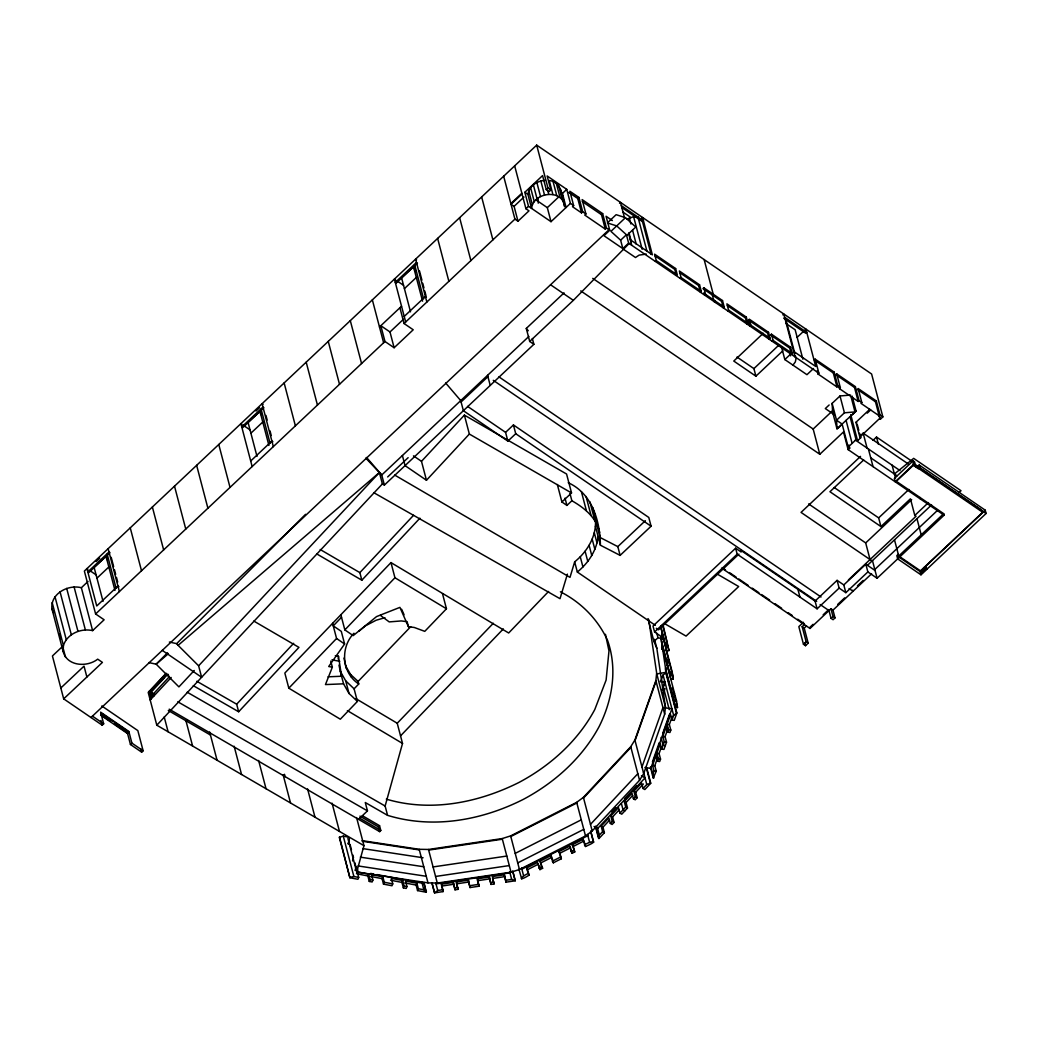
<?xml version="1.0" encoding="UTF-8"?>
<svg xmlns="http://www.w3.org/2000/svg" width="1038" height="1038" viewBox="0 0 1038 1038"><rect width="100%" height="100%" fill="white"/><g stroke="black" fill="none" stroke-linecap="round" stroke-linejoin="round"><path stroke-width="1.5" d="M394.725 475.093L569.992 577.362L574.663 561.856C586.73 552.086 595.981 537.412 595.527 521.465M513.434 424.957L515.73 433.715L507.88 441.111L505.571 432.353L513.434 424.957L648.789 517.456L651.086 526.214L620.114 555.382L600.405 545.222C600.094 521.167 592.192 493.426 568.227 482.735M114.543 724.057L127.389 732.828L130.451 744.493L141.674 752.161L143.127 750.785L131.904 743.117L128.842 731.453L100.608 712.146L103.67 723.81L102.204 725.186L63.681 698.859L102.425 662.387L97.689 659.156C87.192 667.486 67.016 666.357 63.149 651.566L51.9 608.67C50.473 593.58 68.145 584.29 81.366 587.716L88.035 581.436M63.149 651.566L63.422 645.493L52.172 602.585M362.093 840.637L419.183 849.292L428.486 849.46L502.21 838.574L510.631 835.901L576.687 802.348L583.395 797.366L630.741 746.711L634.893 740.016L655.873 680.591L656.626 673.351L665.436 706.956L664.683 714.183L643.703 773.608L639.551 780.304L592.205 830.958L585.51 835.953L519.454 869.507L511.033 872.18L437.296 883.066L427.993 882.884L356.709 872.024L347.899 838.419M338.167 659.052L338.466 656.224L335.326 655.666M338.466 656.224L341.567 676.244L327.995 676.815M655.354 625.343L577.336 572.029C588.222 563.193 596.616 550.633 598.109 536.464M564.581 206.419L560.896 192.393L562.427 193.431L566.099 207.47L564.581 206.419C562.985 188.501 533.195 192.017 531.573 208.404L527.901 194.366C528.965 186.113 537.243 180.846 545.067 180.327M601.158 826.144L602.961 827.195L604.401 832.71L598.965 838.522L599.341 835.162L602.611 831.659L601.158 826.144L608.865 817.918L610.318 823.432L612.109 824.483L614.042 822.433L612.589 816.919L610.785 815.868L618.492 807.629L619.946 813.156L621.749 814.194L627.51 808.044L626.057 802.53L624.253 801.479L631.973 793.253L633.414 798.767L635.217 799.818L637.137 797.768L635.684 792.254L633.894 791.203L641.601 782.976L643.041 788.491L644.845 789.542L650.748 783.236L646.674 767.705M356.709 872.024L363.962 845.672L356.579 817.555M560.416 591.816C581.163 602.325 597.966 619.401 607.645 640.602C617.597 669.134 612.459 699.833 599.224 726.379A176.681 139.987 -14.7 0 1 523.463 799.299C481.866 820.383 432.872 829.258 387.576 815.349L385.124 806.033L402.523 743.429L397.23 723.239L355.865 698.639M349.417 838.717L348.158 844.089L349.222 840.533M352.57 860.93L353.283 858.569M355.074 870.454L356.138 866.886M567.41 574.118L560.014 598.692L373.654 492.609M635.048 740.652L656.029 681.213M641.964 767.004L662.945 707.579L671.923 708.759L650.8 768.431L644.909 767.484M660.947 680.954L663.061 674.985L666.266 672.585M662.724 687.74L664.839 681.771L660.35 681.175M662.257 689.777L663.282 686.871L669.263 709.655M662.361 689.855L665.008 682.407L660.518 681.81M662.958 694.461L665.008 688.661M652.409 761.97L659.247 742.637M662.854 733.036L669.549 714.144M657.729 757.403L654.796 765.707L656.237 771.221L653.278 777.994L652.539 774.997L653.992 770.897L652.552 765.369L655.977 755.677L657.43 761.204L659.675 761.529L660.531 759.115L659.078 753.601L661.53 746.672M657.43 761.204L658.287 758.791L656.833 753.264L660.259 743.584L661.712 749.099L663.957 749.423L666.526 742.183L665.073 736.669L668.018 728.365M661.712 749.099L664.281 741.859L662.828 736.331L666.253 726.652L667.706 732.166L669.951 732.491L670.808 730.077L669.354 724.563L672.3 716.259M667.706 732.166L668.563 729.753L667.11 724.239L670.548 714.546L671.988 720.061L674.233 720.385L676.867 712.963L665.41 669.536M671.988 720.061L673.649 715.364L676.867 712.963M330.759 661.115L332.355 667.175L325.465 684.574L343.552 683.821L349.015 693.462L357.409 701.429L340.321 719.204L288.811 688.181L284.84 673.039L390.976 562.596L508.672 632.998L548.596 591.452M348.054 837.017L343.28 836.122L339.309 837.381L349.897 877.759L357.928 879.277L358.707 877.408L357.254 871.894L368.62 874.048L370.073 879.575L369.294 881.444L372.136 881.976L372.901 880.107L371.448 874.593L382.827 876.747L384.268 882.261L383.502 884.129L392.001 885.751L392.766 883.883L391.313 878.356L402.692 880.522L404.132 886.037L403.367 887.905L406.195 888.437L406.961 886.569L405.521 881.054L416.887 883.208L418.34 888.736L417.561 890.591L426.268 892.252L424.01 882.482M349.897 877.759L339.491 836.926M356.488 873.762L357.254 871.894M369.294 881.444L367.854 875.916L368.62 874.048M383.502 884.129L382.049 878.615L382.827 876.747M403.367 887.905L401.914 882.391L402.692 880.522M417.561 890.591L416.108 885.077L416.887 883.208M662.997 624.578L668.991 650.554L666.655 650.995L665.968 646.363L667.33 643.326L662.439 624.694M63.422 645.493C67.236 633.699 81.042 627.951 92.616 630.624L104.124 619.777L95.613 613.964L84.363 571.056L536.685 145.125L871.609 374.004L882.858 416.913L880.354 419.274L878.278 414.201M341.515 617.273L333.25 625.875L341.294 631.364L344.603 643.988L328.709 666.526L332.355 667.175M792.967 365.142L795.342 361.899L796.107 358.318L795.471 356.047M353.945 633.232C340.01 647.44 341.697 672.922 358.759 683.964L354.088 688.817L357.409 701.429M526.707 867.963L528.16 873.477C520.44 876.812 517.664 882.391 529.224 875.073L526.707 867.963L537.437 862.513L539.942 869.623L542.615 868.274L540.097 861.164L550.828 855.714L551.892 857.297L541.161 862.747M464.388 415.122L469.345 434.053L426.462 480.257L421.493 461.326L464.388 415.122L566.566 474.016L571.536 492.946L561.921 501.99L566.93 505.415L571.873 500.757L569.953 493.478M165.898 673.454L148.2 692.398L156.803 725.212L363.962 845.672M152.417 697.108L151.12 696.355L149.809 691.36L166.599 673.403M163.874 677.749L150.601 691.944L153.507 694.253M152.08 695.849L151.107 692.099L167.884 674.155M151.12 696.355L169.479 676.555M171.205 677.477L150.186 699.975L151.301 698.769L149.316 691.191L154.753 694.357M194.236 670.496L178.912 686.884L156.167 664.177L148.758 662.568M162.278 650.385L201.619 677.269L198.621 665.812L379.389 472.511L382.386 483.916L384.384 485.083L533.882 344.318L532.364 338.544M156.803 725.212L382.386 483.916M253.817 621.074L298.944 647.375L238.649 711.757L236.664 704.192L293.663 643.313M419.923 518.183L361.847 580.203L359.862 572.626L413.552 515.289M379.545 825.677L380.79 830.439L379.674 831.646L378.416 826.871L379.545 825.677L362.392 815.699M583.564 798.001L630.896 747.347M590.479 824.367L637.812 773.712M613.458 809.925L615.664 807.577M611.849 811.924L614.989 808.589M624.85 798.469L636.774 785.753M602.961 827.195L609.566 820.137M612.589 816.919L619.193 809.861M626.057 802.53L632.661 795.471M635.684 792.254L643.391 784.014M610.318 823.432L612.238 821.382L610.785 815.868M619.946 813.156L625.706 807.006L624.253 801.479M633.414 798.767L635.334 796.717L633.894 791.203M643.041 788.491L646.778 784.507L650.748 783.236M288.811 688.181L336.572 638.487L332.588 623.345M442.486 593.632L446.457 608.774L424.763 631.351L414.266 627.471L408.44 626.731L399.915 607.373L376.535 616.598L353.205 635.606L344.837 629.897L394.946 577.751L390.976 562.596M358.759 683.964L358.097 681.434L410.711 626.692M397.23 723.239L493.31 623.267M400.538 735.864L503.326 628.911M533.882 344.318L529.704 341.45L573.352 300.345L629.132 243.515M167.546 652.759L156.167 664.177L168.364 653.706M169.363 642.042L176.655 643.638L305.561 514.316M874.8 569.499L937.158 510.696M96.158 561.532L99.687 558.21M255.997 411.022L259.526 407.7M262.951 407.013L241.763 426.955L242.736 427.63L263.924 407.687M416.472 262.458L395.283 282.401L396.257 283.063L417.445 263.12M103.515 558.431L94.095 567.293L103.034 601.378M260.992 410.14L248.043 422.323L256.996 456.422M412.164 267.791L401.563 277.769L410.516 311.854M96.949 578.166L109.211 566.618M250.898 433.196L263.172 421.649M404.418 288.642L416.692 277.094M379.48 326.983L401.537 306.223M510.852 203.604L521.855 193.237M522.036 193.924L511.02 204.278L514.082 206.367L517.975 221.211L528.978 210.844L525.929 208.755L514.666 165.859M570.433 203.396L551.009 221.678L528.524 206.315L524.839 192.277L542.576 175.591L546.26 189.617L549.154 191.589L550.841 190.006L547.156 175.967L566.748 189.357L570.433 203.396L573.651 205.602L572.496 206.692L581.527 212.868L582.681 211.778L578.932 197.441L569.888 191.277L573.651 205.602M514.082 206.367L523.982 197.038M250.703 461.002L271.878 441.059L272.864 441.734M404.223 316.447L425.398 296.505L426.384 297.179M399.915 307.741L404.054 323.519L413.215 329.773L394.129 347.743L389.99 331.965L403.458 319.289M95.613 613.964L384.968 341.489L380.829 325.711L389.99 331.965M404.054 323.519L514.926 219.122L503.664 176.226M525.929 208.755L528.524 206.315M546.26 189.617L547.947 188.034L536.685 145.125M62.994 646.012L52.432 655.964L63.681 698.859M551.009 221.678L547.324 207.652L558.937 196.714M562.427 193.431L566.748 189.357M581.527 212.868L577.777 198.53L578.932 197.441M60.827 687.986L84.026 666.149L86.881 677.023M585.912 213.984L584.757 215.074L605.284 229.1L606.439 228.01L602.663 213.62L582.149 199.607L585.912 213.984L582.681 211.778M605.284 229.1L601.508 214.71L602.663 213.62M619.53 203.253L620.465 202.371L624.578 218.058M90.981 717.518L608.982 229.748M612.368 220.575L606.075 216.267L609.747 230.267L603.96 235.717L622.839 248.614L628.626 243.164L626.42 234.744L620.633 240.193L622.839 248.614M625.473 217.656L616.131 214.684L607.373 222.936L616.702 225.908L627.017 235.289L635.775 227.037L625.473 217.656L610.928 231.357L620.633 240.193M641.653 218.382L642.587 217.5L652.383 254.855L630.261 239.726L628.639 233.537M529.704 341.45L526.279 328.436L564.049 292.885M651.034 254.193L642.509 221.691L643.456 220.809L621.334 205.68M528.874 336.442L381.737 474.989L384.384 485.083M461.08 401.953L487.925 376.664M387.667 476.948L408.142 457.667M130.451 744.493L131.904 743.117M655.419 261.407L656.288 260.59L654.602 254.167L675.634 268.544L677.321 274.966L656.288 260.59M187.177 719.632L185.958 720.774L192.588 746.011M676.114 274.499L674.765 269.361L675.634 268.544M680.201 278.392L681.071 277.574L679.345 270.983L699.56 284.801L701.286 291.393L700.416 292.21L698.691 285.619L679.734 272.657M698.691 285.619L699.56 284.801M703.842 287.798L702.973 288.616L721.644 301.383L723.382 308.001L724.252 307.183L722.513 300.566L703.842 287.798L705.581 294.429L724.252 307.183M705.581 294.429L704.711 295.246L704.011 292.586M721.644 301.383L722.513 300.566M727.677 310.907L728.546 310.09L726.924 303.862L746.322 317.122L747.944 323.35L747.088 324.167L745.453 317.939L727.34 305.574M745.453 317.939L746.322 317.122M748.437 320.002L767.653 333.146L769.236 339.192L770.105 338.375L768.522 332.329L749.306 319.185L750.889 325.231L750.02 326.049L748.839 321.521M763.241 333.315L733.775 361.055L755.898 376.184L782.808 350.844M782.834 314.864L783.768 313.982L795.03 356.89M767.653 333.146L768.522 332.329M771.455 334.197L770.585 335.014L789.723 348.093L791.345 354.282L792.215 353.465L790.593 347.276L771.455 334.197L773.089 340.399L792.215 353.465M772.22 341.217L773.089 340.399M755.898 376.184L753.912 368.607L778.669 345.304M797.158 337.337L803.84 331.044M804.969 329.98L805.903 329.111L815.699 366.453L793.564 351.337M789.723 348.093L790.593 347.276M813.507 368.516L806.954 374.692L784.819 359.563L791.514 353.27M815.193 359.161L814.324 359.978L833.306 372.953L836.978 386.966L837.848 386.149L834.176 372.136L815.193 359.161L818.878 373.187L818.009 374.004L836.978 386.966M620.114 555.382L617.818 546.624L645.351 520.7M387.576 815.349L365.285 802.53L367.478 810.886L358.564 819.293L359.68 818.165L380.79 830.439M833.306 372.953L834.176 372.136M836.706 373.862L835.837 374.679L854.508 387.446L858.179 401.459L859.049 400.642L855.377 386.629L836.706 373.862L840.378 387.875L839.508 388.692L858.179 401.459M829.141 404.976L825.314 408.57L834.383 414.759M851.004 396.568L855.027 411.917L837.03 428.863L832.606 412.008L832.126 403.38L840.014 395.958L850.602 395.063M854.508 387.446L855.377 386.629M867.859 571.938L845.84 592.672L843.803 584.926L865.822 564.192L867.859 571.938L877.097 578.257L944.087 515.185L848.137 449.61L843.492 431.951L819.799 454.268L813.169 429.031L833.034 410.321M855.027 411.917L844.426 412.813L836.55 420.234L837.03 428.863M861.825 402.536L860.956 403.354L879.147 415.784L880.016 414.966L876.332 400.953L858.141 388.523L861.825 402.536L859.049 400.642M841.948 424.49L838.094 428.11L836.563 427.072M852.224 414.798L856.091 411.165L852.133 396.101M879.147 415.784L875.462 401.771L876.332 400.953M850.018 416.64L856.065 439.671L857.583 440.709L860.749 437.738L859.84 437.115L855.948 422.297L869.792 409.27M867.236 413.15L870.7 409.893M815.077 601.067L837.095 580.346L839.132 588.092L817.114 608.826L815.077 601.067L740.678 550.231L741.145 551.995L735.618 548.22L653.006 626.018L654.576 631.999L663.554 638.136L662.776 638.876L658.001 637.734L653.966 641.536L656.82 648.257L665.436 706.956M848.137 449.61L849.707 448.131L848.176 447.093L856.065 439.671M859.659 436.453L863.162 433.157L908.393 464.064M859.84 437.115L879.446 418.651M654.576 631.999L737.188 554.201L735.618 548.22M738.913 554.097L658.533 629.794L656.314 628.288M873.023 440.333L876.513 437.05L911.818 461.183M860.528 456.383L801.038 512.396L872.089 560.948M863.668 459.977L829.946 491.727L880.938 526.577L910.443 498.798L914.802 515.432L916.022 516.262L848.409 579.931M913.064 460.859L894.328 478.492L895.197 481.775L913.92 464.142L913.064 460.859L914.582 461.897L915.451 465.18M913.596 465.037L896.326 481.308L943.685 513.667L944.087 515.185M919.032 467.982L918.306 468.67L913.725 465.543L914.452 464.855L919.162 468.488L919.889 467.801M919.162 468.488L914.582 465.361L915.321 464.674L980.936 509.619M917.709 466.399L919.162 465.024L985.244 510.19L986.1 513.46L920.966 574.805L897.675 558.885L896.819 555.615L898.272 554.24M880.938 526.577L878.654 517.897L908.899 489.43M870.052 559.56L865.692 542.926L911.662 499.628M914.802 515.432L928.452 502.574M803.425 622.294L798.832 626.628L803.464 644.287L805.501 645.688L808.174 643.158L804.229 628.094L802.179 626.705L804.45 624.565M867.534 565.243L931.579 504.922M804.229 628.094L806.487 625.966M813.091 624.305L809.744 627.458L810.003 628.47L830.945 608.748L832.982 610.136L835.019 617.882L833.073 619.725L831.036 618.337L828.726 609.578L823.147 614.833M837.718 604.414L844.673 597.875M857.427 585.873L863.214 580.411M832.982 610.136L871.596 573.78M803.464 644.287L806.137 641.769L802.179 626.705M831.036 618.337L832.982 616.494L830.945 608.748M943.685 513.667L898.739 556.005L894.497 539.851M922.419 573.43L920.498 570.874L982.714 512.279L982.246 510.514M920.966 574.805L920.096 571.523L921.562 570.147M985.244 510.19L925.948 566.021L926.804 569.304M920.628 571.38L924.884 566.748M921.394 571.899L925.779 567.773L925.014 567.254M921.523 572.405L925.779 567.773M922.289 572.924L926.675 568.798L925.909 568.279M176.655 643.638L178.108 645.338L379.389 472.511M358.914 631.234L365.454 625.81L376.145 620.231L384.955 617.701M894.406 473.99L913.661 458.368L961.032 490.74L958.619 492.687M626.9 219.368L633.595 216.605L636.489 216.747M434.533 892.875L437.751 890.487L442.85 889.722L443.018 891.603L434.533 892.875L432.08 883.559M510.8 836.537L576.856 802.984M515.224 853.379L581.28 819.825M517.715 862.902L583.771 829.349M521.893 869.182L587.871 835.655M561.35 858.75L558.846 851.64L569.564 846.191L570.628 847.774L559.91 853.223L561.35 858.75L553.332 862.825L550.828 855.714M574.741 851.939L572.236 844.828L582.954 839.379L584.018 840.975L573.3 846.424L574.741 851.939L572.081 853.301L569.564 846.191M527.771 869.559L538.501 864.109M538.878 868.028L541.551 866.678L540.097 861.164M552.268 861.229L560.286 857.154M571.017 851.705L573.677 850.343M584.407 844.893C591.855 840.443 599.899 840.443 585.471 846.489L582.954 839.379M350.078 877.305L353.88 876.5L358.707 877.408M669.886 672.52L672.209 672.079L673.247 678.995L670.911 679.436L661.18 639.33L663.503 638.889L672.209 672.079M672.196 693.76L674.518 693.319M674.168 701.195L674.778 705.256L677.503 707.514L676.542 701.026L674.207 701.467L665.514 668.316L667.836 667.875L666.668 660.012M436.025 883.883L509.956 872.815M443.018 891.603L441.41 884.207L453.424 882.404L455.033 889.813L458.018 889.358L456.409 881.963L468.423 880.159L470.032 887.555L479.011 886.218L477.402 878.823L489.417 877.019L491.026 884.415L494.01 883.974L492.401 876.565L504.416 874.775L506.025 882.17L515.224 880.795L512.746 871.025M441.565 886.089L453.58 884.285L455.033 889.813M456.409 881.963L456.577 883.844L468.579 882.04L470.032 887.555M477.402 878.823L477.558 880.704L489.573 878.901L491.026 884.415M506.025 882.17L504.585 876.656L492.57 878.446L494.01 883.974M454.865 887.931L457.862 887.477M469.877 885.674L478.842 884.337M490.857 882.534L493.854 882.092M505.869 880.289L511.682 879.42L515.185 880.341M428.655 850.096L502.379 839.21M433.08 866.938L506.804 856.052M435.571 876.461L509.295 865.575M646.285 254.089L639.097 255.127L635.49 257.515L622.787 248.835M667.11 724.239L669.354 724.563M668.563 729.753L670.808 730.077M662.828 736.331L665.073 736.669M664.281 741.859L666.526 742.183M665.345 745.518L663.1 745.18L661.063 737.421M656.833 753.264L659.078 753.601M658.287 758.791L660.531 759.115M652.552 765.369L654.796 765.707M653.992 770.897L656.237 771.221M362.262 841.26L419.352 849.927M362.833 848.617L423.089 857.764M360.342 857.154L423.764 866.769M358.084 865.939L426.268 876.28M331.939 659.883L339.789 661.271M370.657 873.412L373.784 873.996M376.898 874.593L422.103 883.169M357.902 874.035L367.854 875.916M370.683 876.461L382.049 878.615M390.548 880.224L401.914 882.391M404.742 882.923L416.108 885.077M370.073 879.575L372.901 880.107M384.268 882.261L392.766 883.883M404.132 886.037L406.961 886.569M418.34 888.736L423.841 889.774L426.462 891.811M386.318 799.13C430.666 812.365 478.414 802.789 519.039 782.418A176.681 139.987 -14.7 0 0 594.8 709.499L606.114 680.072L608.982 650.904L605.452 634.296M564.088 203.059C562.311 194.223 560.468 181.585 549.232 180.508L552.917 194.547M599.523 537.191L617.818 546.624M196.818 681.278L236.664 704.192M193.315 685.69L238.649 711.757M187.216 692.216L385.124 806.033M177.822 701.805L367.478 810.886M469.345 434.053L571.536 492.946M717.53 574.235L738.68 586.535L686.053 636.099L664.904 623.799M641.432 775.801L645.039 777.903L597.603 828.545L594.047 826.456M170.245 678.035L168.96 677.282L168.299 674.778M149.809 691.36L151.107 692.099M151.029 694.669L153.741 696.239M359.939 816.128L378.416 826.871M169.194 709.175L379.674 831.646M168.286 710.498L210.442 735.021M320.197 549.517L359.862 572.626M316.72 553.903L361.847 580.203M635.334 796.717L637.137 797.768M625.706 807.006L627.51 808.044M624.85 810.873L623.06 809.835L621.425 803.62M612.238 821.382L614.042 822.433M602.611 831.659L604.401 832.71M347.38 710.628L402.523 743.429M394.946 577.751L446.457 608.774M784.637 317.291L806.76 332.407L805.825 333.289L783.703 318.173M621.697 207.457L642.522 221.678M622.748 211.934L630.559 217.266M786.051 323.545L795.16 329.773L802.893 359.2M857.271 389.341L875.462 401.771M568.733 192.367L577.777 198.53M582.266 201.567L601.508 214.71M655.043 255.88L674.765 269.361M750.889 325.231L770.105 338.375M681.071 277.574L701.286 291.393M728.546 310.09L747.944 323.35M547.947 188.034L550.841 190.006M606.439 228.01L609.747 230.267M628.626 243.164L818.878 373.187M837.848 386.149L840.378 387.875M880.016 414.966L882.858 416.913M854.559 410.127L856.091 411.165M524.839 192.277L527.901 194.366M535.673 199.685L547.324 207.652M855.948 422.297L856.856 422.92M913.92 464.142L986.1 513.46M914.738 465.828L982.714 512.279M832.606 412.008L834.137 413.046M736.993 357.046L753.912 368.607M855.299 440.008L899.972 470.551M870.713 457.797L897.027 475.78M514.926 219.122L517.975 221.211M592.737 278.379L813.169 429.031M580.748 290.899L819.799 454.268M550.555 284.762L573.352 300.345M834.202 487.51L878.654 517.897M900.011 556.874L920.498 570.874M898.104 556.498L920.096 571.523M808.628 503.923L865.692 542.926M865.822 564.192L875.073 570.511M416.575 259.811L415.602 259.15L426.852 302.058M837.095 580.346L843.803 584.926M849.084 588.533L853.054 591.245L852.782 590.233M395.4 279.754L394.414 279.092L405.676 322.001M396.555 280.558L403.548 285.333M839.132 588.092L845.84 592.672M498.954 376.885L821.045 597.006M493.271 380.323L816.698 601.352M820.137 604.531L828.999 610.591M832.982 616.494L835.019 617.882M737.188 554.201L817.114 608.826M722.772 568.02L725.445 569.849M729.455 572.587L736.15 577.167M738.822 578.983L748.19 585.393M752.2 588.131L758.895 592.711M761.568 594.54L769.599 600.016M774.958 603.675L781.64 608.255M788.335 612.822L792.344 615.573M797.703 619.232L804.385 623.799M721.695 568.11L810.003 628.47M384.968 341.489L394.129 347.743M515.73 433.715L651.086 526.214M467.619 406.416L505.571 432.353M806.137 641.769L808.174 643.158M507.88 441.111L463.376 410.711L460.729 400.603L445.665 383.009M571.873 500.757C584.329 507.79 596.578 517.767 599.627 532.494M413.461 455.851L421.493 461.326M426.462 480.257L405.054 465.634L402.407 455.526M263.055 404.379L262.082 403.704L273.331 446.612M241.88 424.321L240.894 423.647L252.156 466.555M243.035 425.113L250.028 429.901M336.572 638.487L344.603 643.988M118.916 586.704L117.93 586.029L96.742 605.971L86.945 568.616L87.919 569.291M90.254 570.874L96.08 574.857M101.815 705.983L137.833 730.596L143.127 750.785M100.803 712.911L129.049 732.205L127.583 733.581L100.621 715.156M101.711 715.273L110.703 721.423M92.434 716.142L103.67 723.81M380.31 615.313L389.211 621.905L401.291 620.932L407.117 621.684L408.44 626.731M343.954 658.079L345.654 665.968L350.584 674.466L358.097 681.434M338.972 665.06L340.243 671.197L345.706 680.85L354.088 688.817M178.108 645.338L198.621 665.812M365.83 458.147L381.737 474.989L366.557 457.486M416.095 271.839L413.773 267.778M526.279 328.436L528.264 330.746M572.236 844.828L573.3 846.424M558.846 851.64L559.91 853.223M541.551 866.678L542.615 868.274M528.16 873.477L529.224 875.073M401.628 609.228L404.067 614.768M51.9 608.67L53.652 612.822M785.662 318.692L786.298 320.963M260.888 414.603L259.941 411.204L268.92 445.445M106.304 557.302L106.94 559.573M919.162 465.024L920.031 468.307M913.129 463.272L913.725 465.543M920.005 497.487L920.408 499.006M916.969 518.689L921.212 534.842M879.186 414.824L880.354 419.274M892.083 465.154L895.496 478.142M876.513 437.05L878.408 444.29M868.404 448.961L873.036 466.633M863.162 433.157L867.132 448.273M857.245 424.399L858.802 430.329M859.581 433.287L860.749 437.738M850.745 414.629L857.583 440.709M838.691 385.578L839.508 388.692M840.014 395.958L844.426 412.813M846.074 420.351L852.12 443.382M848.902 445.068L849.707 448.131M848.176 447.093L842.129 424.062L836.55 420.234L832.126 403.38M872.465 560.598L877.097 578.257M817.191 370.89L818.009 374.004M785.753 319.12L794.874 353.647M789.723 352.764L790.541 355.852M781.562 347.12L784.819 359.563M797.911 589.337L799.948 597.097M804.735 642.743L805.501 645.688M704.14 259.565L713.236 294.221L712.366 295.039L714.105 301.669L714.974 300.851L715.403 302.473M637.929 216.812L646.908 251.053M633.595 216.605L642.172 249.289M629.3 217.772L630.935 224M632.57 230.228L636.242 244.228M629.002 232.759L631.428 242.036M558.859 185.971L562.544 200.01M556.368 183.441L560.04 197.467M553.085 181.572L556.757 195.611M667.006 643.015L668.991 650.554M547.921 191.239L548.739 194.353M660.674 626.174L665.968 646.363M660.752 627.445L663.554 638.136M662.309 634.4L666.655 650.995M666.175 650.515L672.702 675.375L670.379 675.816L661.414 641.64M661.569 634.296L662.776 638.876M668.083 659.312L669.25 663.801M671.223 671.288L673.247 678.995M540.85 181.014L544.522 195.053M662.218 646.298L676.542 701.026M662.309 649.425L661.66 646.946L661.997 649.191M672.209 687.325L675.466 699.755M676.283 702.856L677.503 707.514M676.14 704.517L676.958 707.618M656.795 633.154L658.001 637.734M665.734 672.507L676.322 712.885M536.867 182.545L540.551 196.571M654.472 639.278L656.82 648.257M663.061 674.985L673.649 715.364M647.959 618.635L653.966 641.536M533.376 184.816L537.048 198.842M530.6 187.67L534.285 201.696M528.731 190.927L532.416 204.953M655.873 680.591L664.683 714.183M592.75 507.517L597.719 526.435M595.942 521.323L600.522 538.787M589.882 501.795L594.852 520.726M595.436 526.292L600.405 545.222M586.081 496.514L591.05 515.445M594.307 532.754L596.98 542.926M581.436 491.765L586.392 510.696M592.192 539.137L594.852 549.31M650.969 767.199L653.823 778.072M650.437 767.121L653.278 777.994M589.104 545.339L591.764 555.512M646.246 767.445L650.32 782.976M643.521 772.077L646.778 784.507M634.893 740.016L643.703 773.608M585.108 551.256L587.78 561.428M630.741 746.711L639.551 780.304M565.022 498.136L566.93 505.415M580.268 556.796L582.941 566.969M557.341 484.512L561.921 501.99M481.645 196.948L492.907 239.856M574.663 561.856L577.336 572.029M459.626 217.682L470.889 260.59M487.575 375.328L490.221 385.422M597.304 827.39L599.341 835.162M595.695 826.105L598.965 838.522M595.682 827.403L598.537 838.276M437.621 238.416L448.87 281.324M583.395 797.366L592.205 830.958M590.83 831.438L593.684 842.311M590.583 831.062L593.438 841.935M587.56 834.487L589.597 842.259M576.687 802.348L585.51 835.953M584.381 842.35L585.471 846.489M419.482 270.866L421.921 280.156M422.726 283.244L423.945 287.889M424.763 290.99L425.982 295.622M570.991 849.162L572.081 853.301M414.629 264.612L423.608 298.853M413.461 266.649L422.57 301.176M552.255 858.686L553.332 862.825M538.852 865.484L539.942 869.623M521.569 868.028L523.606 875.8M372.357 299.865L383.619 342.761M510.631 835.901L519.454 869.507M518.948 869.221L521.647 878.927M512.785 871.479L515.224 880.795M502.21 838.574L511.033 872.18M509.645 871.648L511.682 879.42M350.299 320.625L361.561 363.534M477.558 880.704L479.011 886.218M328.255 341.398L339.504 384.307M456.577 883.844L458.018 889.358M306.197 362.171L317.446 405.079M441.41 884.207L442.85 889.722M428.486 849.46L437.296 883.066M435.713 882.728L437.751 890.487M432.042 883.104L434.494 892.421M419.183 849.292L427.993 882.884M423.828 882.936L426.268 892.252M421.804 882.015L423.841 889.774M284.14 382.944L295.389 425.84M340.853 614.756L344.837 629.897M350.584 674.466L351.246 676.984M345.654 665.968L346.316 668.498M345.706 680.85L349.015 693.462M340.243 671.197L343.552 683.821M265.962 415.421L267.181 420.066M270.023 430.9L271.242 435.545M261.109 409.18L270.088 443.408M357.189 868.339L358.227 872.309M350.053 844.452L351.467 849.837M352.816 854.962L353.517 857.648M354.853 862.747L356.618 869.481M343.28 836.122L353.88 876.5M332.069 803.178L339.478 831.438M218.771 444.498L230.021 487.393M307.585 788.932L314.994 817.204M284.477 774.27L285.113 776.658M283.102 774.698L290.51 802.971M196.636 465.335L207.898 508.231M258.618 760.465L266.026 788.724M174.514 486.173L185.763 529.069M234.134 746.218L241.556 774.491M152.378 507.011L163.641 549.906M209.65 731.985L217.072 760.257M130.256 527.849L141.505 570.744M164.212 716.934L168.104 731.777M151.107 693.864L151.73 696.239M111.196 557.302L113.635 566.579M114.452 569.68L115.672 574.325M116.477 577.413L117.696 582.059M108.134 548.674L119.383 591.582M107.161 554.136L116.139 588.377M105.993 556.173L114.971 590.414M140.857 749.06L141.674 752.161M81.366 587.716L92.616 630.624M74.1 586.989L85.363 629.897M66.692 588.403L77.954 631.312M100.984 720.515L102.204 725.186M60.048 591.79L71.311 634.698M55.001 596.72L66.263 639.629M59.464 634.114L60.658 638.72M63.474 649.438L65.485 657.106M630.261 239.726L631.675 245.253M660.895 637.254L666.124 672.248L656.795 673.986L648.711 619.427M661.816 646.103L662.153 648.348M560.403 189.033L560.728 191.264M594.657 513.563L595.553 519.869M504.416 874.775L504.585 876.656M489.417 877.019L489.573 878.901M468.423 880.159L468.579 882.04M453.424 882.404L453.58 884.285M538.125 198.323L538.255 203.163M108.99 551.982L87.815 571.925L88.788 572.587L109.976 552.644L108.99 551.982"/></g></svg>
